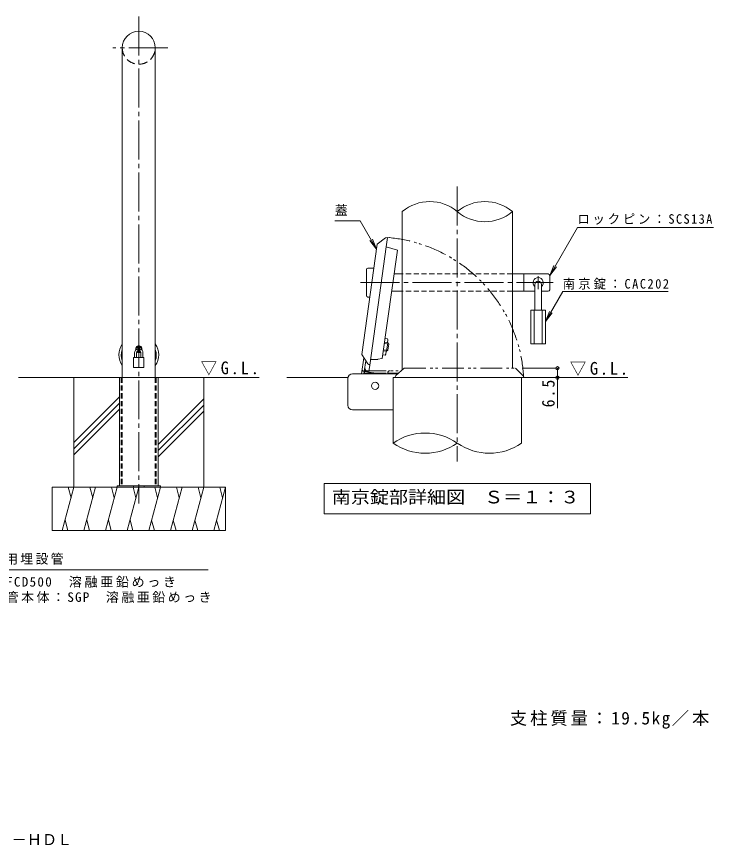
# Model space of a CAD drawing. Units: millimetres, scale not verified, with parts at other scales. Extents: x -1874 to 1872, y -1370 to 811.
# Drawn here: x 261 to 1872, y -1370 to 546 of the extents above; entities that cross this region are included whole.
import ezdxf
from ezdxf.enums import TextEntityAlignment as Align

# ---------------------------------------------------------------- set-up
doc = ezdxf.new("R2010")
doc.units = ezdxf.units.MM
doc.header["$LTSCALE"] = 10
doc.header["$PDMODE"] = 32
doc.header["$PDSIZE"] = 8
for name, pattern in [('CHAIN1', [8, 5, -1, 1, -1]), ('CHAIN2', [12, 9, -1, 1, -1]), ('DASHED1', [1.8, 1.2, -0.6]), ('DASHED2', [3, 2, -1]), ('DOUBLE_CHAIN1', [8.8, 5, -1, 0.6, -0.6, 0.6, -1])]:
    doc.linetypes.add(name, pattern=pattern)
for name, color, linetype, lineweight in [('B-0_通り芯', 4, 'Continuous', 9), ('B-1_躯体', 3, 'Continuous', 9), ('B-2_仕上', 3, 'Continuous', 9), ('B-4_文字', 7, 'Continuous', 9), ('B-5_建具', 7, 'Continuous', 9), ('B-6_間仕切', 7, 'Continuous', 9), ('B-9_記号', 7, 'Continuous', 9), ('B-A_インテリア', 2, 'Continuous', 9), ('B-B_衛生陶器', 2, 'Continuous', 9), ('B-E_見え係り', 6, 'Continuous', 5), ('C-0_通り芯', 4, 'Continuous', 9), ('C-1_躯体', 7, 'Continuous', 9), ('C-2_仕上', 3, 'Continuous', 9), ('C-3_寸法', 3, 'DASHED1', 9), ('C-5_建具', 7, 'Continuous', 9), ('C-6_間仕切', 2, 'Continuous', 9), ('C-E_見え係り', 6, 'Continuous', 5)]:
    doc.layers.add(name, color=color, linetype=linetype, lineweight=lineweight)
doc.layers.add('F-F_F-Fﾚｲﾔ', color=2, linetype='Continuous')
doc.styles.add('ＭＳ ゴシック', font='')
doc.styles.get('ＭＳ ゴシック').set_extended_font_data('MS Gothic')

msp = doc.modelspace()

# ---------------------------------------------------------------- linework, layer by layer
at = {"layer": 'B-0_通り芯', "color": 7, "linetype": 'CHAIN2'}
for p, q in [((1279.78, 153.98), (1279.78, -481.34)), ((1056.28, -68.12), (1501.63, -68.12))]:
    msp.add_line(p, q, dxfattribs=at)
at = {"layer": 'B-0_通り芯'}
for p, q in [((1058.92, -234.19), (1094.73, 20.55)), ((1113.69, 35.22), (1094.73, 20.55)), ((1077.37, -258.62), (1115.72, 14.23)), ((1141.66, 7.22), (1106.46, -243.22)), ((1115.72, 14.23), (1141.66, 7.22)), ((1072.81, -255.69), (1058.92, -234.19)), ((1096, -245.81), (1079.21, -245.55)), ((1096.18, -244.57), (1096, -245.81)), ((1096.18, -244.57), (1106.46, -243.22)), ((1077.37, -258.62), (1072.81, -255.69)), ((1428.28, -287.45), (1131.28, -287.45)), ((1131.28, -438.77), (1131.28, -287.45)), ((1135.47, -287.45), (1411, -287.45)), ((1428.28, -287.45), (1428.28, -438.77))]:
    msp.add_line(p, q, dxfattribs=at)
at = {"layer": 'B-0_通り芯', "linetype": 'DOUBLE_CHAIN1'}
for p, q in [((1137.73, -282.53), (1157.09, -265.79)), ((1157.09, -265.79), (1414.33, -265.79)), ((1431.5, -282.53), (1414.33, -265.79)), ((1135.47, -287.45), (1137.73, -282.53))]:
    msp.add_line(p, q, dxfattribs=at)
at = {"layer": 'B-0_通り芯'}
msp.add_lwpolyline([(1113.69, 35.22), (1118.8, 36.18), (1115.72, 14.23)], dxfattribs=at)
at = {"layer": 'B-0_通り芯', "linetype": 'DOUBLE_CHAIN1'}
msp.add_lwpolyline([(1431.5, -282.53), (1433.17, -287.45), (1411, -287.45)], dxfattribs=at)
msp.add_arc((1089.83, -306.45), 343.86, 3.1675, 85.1675, dxfattribs=at)
at = {"layer": 'B-0_通り芯'}
for centre, start, end in [((1205.53, -544.82), 55.00314, 124.99686), ((1205.53, -332.72), 235.00314, 304.99686), ((1354.03, -332.72), 235.00314, 304.99686)]:
    msp.add_arc(centre, 129.46, start, end, dxfattribs=at)
at = {"layer": 'B-1_躯体'}
for p, q in [((1037.67, -278.79), (1142.06, -278.79)), ((1026.67, -351.12), (1026.67, -289.79)), ((1037.61, -362.12), (1131.28, -362.12))]:
    msp.add_line(p, q, dxfattribs=at)
for centre, start, end in [((1037.67, -289.79), 90, 180), ((1037.67, -351.12), 180, 270)]:
    msp.add_arc(centre, 11, start, end, dxfattribs=at)
at = {"layer": 'B-2_仕上'}
for p, q in [((1152.61, 95.87), (1152.61, -269.66)), ((1406.94, 95.87), (1406.94, -265.79))]:
    msp.add_line(p, q, dxfattribs=at)
for centre, start, end in [((1216.19, 20.9), 49.69653, 130.30347), ((1343.36, 20.9), 49.69653, 130.30347), ((1343.36, 170.83), 229.69653, 310.30347)]:
    msp.add_arc(centre, 98.3, start, end, dxfattribs=at)
at = {"layer": 'B-4_文字'}
for p, q in [((1514.05, -265.79), (1429.27, -265.79)), ((1511.05, -265.79), (1511.05, -287.45)), ((1514.05, -287.45), (1451.11, -287.45)), ((1511.05, -287.45), (1511.05, -358.35))]:
    msp.add_line(p, q, dxfattribs=at)
for p in [(1511.05, -265.79), (1511.05, -287.45)]:
    msp.add_point(p, dxfattribs=at)
at = {"layer": 'B-5_建具'}
for p, q in [((1055.34, 75), (996.54, 75)), ((1055.34, 75), (1093.17, 9.47)), ((1493.35, -51.45), (1557.13, 59.01)), ((1557.13, 59.01), (1871.5, 59.01)), ((1077.95, 29.31), (1093.17, 9.47)), ((1083.6, 32.57), (1093.17, 9.47)), ((1493.35, -51.45), (1502.92, -28.36)), ((1493.35, -51.45), (1508.57, -31.62)), ((1483.35, -157.94), (1492.92, -134.84)), ((1483.35, -157.94), (1498.57, -138.11)), ((971.78, -531.7), (1587.78, -531.7)), ((971.78, -531.7), (971.78, -601.7)), ((1587.78, -531.7), (1587.78, -601.7)), ((971.78, -601.7), (1587.78, -601.7))]:
    msp.add_line(p, q, dxfattribs=at)
msp.add_lwpolyline([(1483.35, -157.94), (1523.52, -88.45), (1767.12, -88.45)], dxfattribs=at)
at = {"layer": 'B-6_間仕切'}
for p, q in [((1070.02, -98.12), (1070.02, -38.12)), ((1073.35, -34.79), (1086.89, -34.79)), ((1152.61, -48.12), (1133.83, -48.12)), ((1490.02, -48.12), (1406.94, -48.12)), ((1433.35, -48.12), (1433.35, -88.12)), ((1493.35, -51.45), (1493.35, -84.79)), ((1152.61, -88.12), (1128.2, -88.12)), ((1459.19, -88.12), (1406.94, -88.12)), ((1490.02, -88.12), (1474.19, -88.12)), ((1077.52, -101.45), (1073.35, -101.45))]:
    msp.add_line(p, q, dxfattribs=at)
at = {"layer": 'B-6_間仕切', "linetype": 'DASHED1'}
for p, q in [((1406.94, -48.12), (1152.61, -48.12)), ((1406.94, -88.12), (1152.61, -88.12))]:
    msp.add_line(p, q, dxfattribs=at)
at = {"layer": 'B-6_間仕切', "linetype": 'CHAIN1'}
msp.add_line((1466.69, -53.06), (1466.69, -83.27), dxfattribs=at)
at = {"layer": 'B-6_間仕切', "color": 2}
for p, q in [((1058.38, -278.79), (1063.62, -241.47)), ((1064.54, -273.28), (1068.05, -248.32))]:
    msp.add_line(p, q, dxfattribs=at)
at = {"layer": 'B-6_間仕切', "color": 2, "linetype": 'DASHED1'}
for p, q in [((1063.76, -278.79), (1064.54, -273.28)), ((1096.55, -277.83), (1064.2, -273.28)), ((1119.11, -278.79), (1119.11, -276.45))]:
    msp.add_line(p, q, dxfattribs=at)
at = {"layer": 'B-6_間仕切', "color": 2, "linetype": 'DOUBLE_CHAIN1'}
for p, q in [((1065.45, -271.45), (1150.54, -271.45)), ((1065.45, -278.79), (1065.45, -271.45)), ((1065.45, -276.79), (1119.17, -276.79)), ((1119.17, -276.79), (1144.37, -276.79))]:
    msp.add_line(p, q, dxfattribs=at)
at = {"layer": 'B-6_間仕切'}
for centre, radius, start, end in [((1073.35, -38.12), 3.33, 90, 180), ((1466.69, -68.12), 11.67, 310.00473, 229.99223), ((1490.02, -51.45), 3.33, 0, 90), ((1490.02, -84.79), 3.33, 270, 0), ((1073.35, -98.12), 3.33, 180, 270)]:
    msp.add_arc(centre, radius, start, end, dxfattribs=at)
at = {"layer": 'B-6_間仕切', "color": 2}
msp.add_arc((1064.9, -268.33), 5, 172, 262, dxfattribs=at)
at = {"layer": 'B-6_間仕切', "color": 2, "linetype": 'DASHED1'}
msp.add_arc((1094.23, -294.33), 16.67, 68.88372, 82, dxfattribs=at)
at = {"layer": 'B-6_間仕切', "color": 2, "linetype": 'DOUBLE_CHAIN1'}
for centre, radius, end in [((1124.11, -276.45), 5, 180), ((1129.83, -287.45), 10.67, 125.65749)]:
    msp.add_arc(centre, radius, 90, end, dxfattribs=at)
at = {"layer": 'B-9_記号'}
for p, q in [((1074.54, -278.79), (1077.37, -258.62)), ((1103.74, -278.79), (1075.1, -274.76))]:
    msp.add_line(p, q, dxfattribs=at)
msp.add_arc((1076.59, -264.2), 10.67, 172, 262, dxfattribs=at)
at = {"layer": 'B-A_インテリア'}
for p, q in [((1459.19, -72.29), (1459.19, -131.45)), ((1474.19, -72.29), (1474.19, -131.45)), ((1450.02, -131.45), (1483.35, -131.45)), ((1457.52, -131.45), (1457.52, -209.79)), ((1475.85, -131.45), (1475.85, -209.79)), ((1483.35, -131.45), (1483.35, -209.79))]:
    msp.add_line(p, q, dxfattribs=at)
msp.add_lwpolyline([(1450.02, -131.45), (1450.02, -209.79), (1483.35, -209.79)], dxfattribs=at)
msp.add_arc((1466.69, -72.29), 7.5, 0, 180, dxfattribs=at)
at = {"layer": 'B-B_衛生陶器'}
for p, q in [((1111.34, -208.49), (1121.25, -209.89)), ((1111.71, -205.85), (1118.98, -206.87)), ((1112.99, -196.78), (1118.16, -197.5)), ((1116.19, -226.68), (1118.98, -206.87)), ((1119.24, -200.18), (1118.16, -197.5)), ((1119.24, -200.18), (1118.32, -206.78)), ((1118.98, -206.87), (1121.25, -209.89)), ((1119.21, -224.41), (1121.25, -209.89)), ((1108.93, -225.66), (1116.19, -226.68)), ((1109.3, -223.02), (1119.21, -224.41)), ((1115.53, -226.59), (1114.61, -233.19)), ((1116.19, -226.68), (1119.21, -224.41)), ((1107.66, -234.74), (1112.83, -235.46)), ((1114.61, -233.19), (1112.83, -235.46))]:
    msp.add_line(p, q, dxfattribs=at)
at = {"layer": 'B-E_見え係り'}
for p, q in [((885.94, -287.45), (1026.92, -287.45)), ((1428.28, -287.45), (1673.61, -287.45))]:
    msp.add_line(p, q, dxfattribs=at)
at = {"layer": 'B-E_見え係り', "color": 4, "lineweight": 9}
msp.add_circle((1089.83, -306.45), 8.33, dxfattribs=at)
at = {"layer": 'C-0_通り芯', "color": 7, "linetype": 'CHAIN2'}
for p, q in [((543.79, 546.27), (543.79, -578.09)), ((611.13, 474.4), (483.61, 474.4))]:
    msp.add_line(p, q, dxfattribs=at)
at = {"layer": 'C-0_通り芯'}
for p, q in [((536.79, -220.81), (536.79, -222.72)), ((550.79, -220.81), (550.79, -222.72)), ((588.34, -287.45), (499.24, -287.45)), ((499.24, -537.45), (499.24, -287.45)), ((588.34, -537.45), (588.34, -287.45))]:
    msp.add_line(p, q, dxfattribs=at)
at = {"layer": 'C-0_通り芯', "linetype": 'DASHED1'}
for p, q in [((503.44, -287.45), (503.44, -537.45)), ((584.14, -287.45), (584.14, -537.45))]:
    msp.add_line(p, q, dxfattribs=at)
at = {"layer": 'C-0_通り芯'}
for centre, radius, start, end in [((541.99, -234.58), 44.26, 145.23146, 214.76854), ((545.58, -234.58), 44.26, 325.23213, 34.76787), ((541.99, -235.91), 38.66, 160.1295, 199.8705), ((543.79, -220.81), 7, 359.99939, 180.00061), ((543.79, -222.72), 7, 179.99939, 187.6925), ((543.79, -222.72), 7, 229.58139, 310.41597), ((543.79, -222.72), 7, 352.30522, 0.00061), ((545.58, -235.91), 38.66, 340.1308, 19.8692)]:
    msp.add_arc(centre, radius, start, end, dxfattribs=at)
at = {"layer": 'C-1_躯体'}
for p, q in [((593.79, -537.45), (493.79, -537.45)), ((493.79, -537.45), (493.79, -540.65)), ((531.29, -537.45), (531.29, -540.65)), ((556.29, -537.45), (556.29, -540.65)), ((593.79, -537.45), (593.79, -540.65))]:
    msp.add_line(p, q, dxfattribs=at)
at = {"layer": 'C-2_仕上'}
for p, q in [((505.64, 474.4), (505.64, -287.45)), ((581.94, 474.4), (581.94, -287.45))]:
    msp.add_line(p, q, dxfattribs=at)
msp.add_arc((543.79, 474.4), 38.15, 0, 180, dxfattribs=at)
at = {"layer": 'C-2_仕上', "linetype": 'DASHED2'}
msp.add_arc((543.79, 474.4), 38.15, 180.14683, 0, dxfattribs=at)
at = {"layer": 'C-3_寸法'}
for p, q in [((505.64, -287.45), (505.64, -537.45)), ((581.94, -287.45), (581.94, -537.45))]:
    msp.add_line(p, q, dxfattribs=at)
at = {"layer": 'C-5_建具'}
for p, q in [((541.29, -226.42), (541.29, -216.88)), ((546.29, -226.42), (546.29, -216.88)), ((703.83, -731.35), (161.1, -731.35))]:
    msp.add_line(p, q, dxfattribs=at)
for centre, radius, start, end in [((543.79, -221.65), 6, 349.8367, 190.1633), ((543.79, -221.65), 6, 234.7027, 305.2973), ((542.29, -216.88), 1, 107.45982, 180), ((542.29, -226.42), 1, 180, 252.54018), ((545.29, -216.88), 1, 0, 72.54018), ((545.29, -226.42), 1, 287.45982, 0)]:
    msp.add_arc(centre, radius, start, end, dxfattribs=at)
at = {"layer": 'C-6_間仕切'}
for p, q in [((531.79, -240.65), (555.79, -240.65)), ((534.29, -230.15), (534.29, -240.65)), ((538.79, -230.15), (538.79, -240.65)), ((548.79, -230.15), (548.79, -240.65)), ((553.29, -230.15), (553.29, -240.65)), ((555.79, -240.65), (555.79, -264.15))]:
    msp.add_line(p, q, dxfattribs=at)
msp.add_lwpolyline([(531.79, -240.65), (531.79, -264.15), (555.79, -264.15)], dxfattribs=at)
for radius, start, end in [(9.5, 105.25735, 180), (5, 119.99915, 180), (9.5, 0, 74.74271), (5, 0, 60.00085)]:
    msp.add_arc((543.79, -230.15), radius, start, end, dxfattribs=at)
at = {"layer": 'C-E_見え係り'}
for p, q in [((265.64, -287.45), (505.64, -287.45)), ((393.79, -540.65), (393.79, -287.45)), ((581.94, -287.45), (821.94, -287.45)), ((693.79, -540.65), (693.79, -287.45)), ((499.24, -332.19), (393.79, -437.64)), ((693.79, -336.53), (588.34, -441.98)), ((499.24, -346.34), (393.79, -451.79)), ((499.24, -360.48), (393.79, -465.93)), ((693.79, -350.67), (588.34, -456.12)), ((693.79, -364.81), (588.34, -470.26)), ((343.79, -540.65), (743.79, -540.65)), ((343.79, -640.65), (343.79, -540.65)), ((393.79, -540.65), (366.99, -640.65)), ((380.74, -540.65), (387.26, -565)), ((443.79, -540.65), (416.99, -640.65)), ((430.74, -540.65), (437.26, -565)), ((493.79, -540.65), (466.99, -640.65)), ((480.74, -540.65), (487.26, -565)), ((543.79, -540.65), (516.99, -640.65)), ((530.74, -540.65), (537.26, -565)), ((593.79, -540.65), (566.99, -640.65)), ((580.74, -540.65), (587.26, -565)), ((643.79, -540.65), (616.99, -640.65)), ((630.74, -540.65), (637.26, -565)), ((693.79, -540.65), (666.99, -640.65)), ((680.74, -540.65), (687.26, -565)), ((743.79, -540.65), (716.99, -640.65)), ((730.74, -540.65), (737.26, -565)), ((743.79, -640.65), (743.79, -540.65)), ((380.04, -640.65), (373.52, -616.3)), ((430.04, -640.65), (423.52, -616.3)), ((480.04, -640.65), (473.52, -616.3)), ((530.04, -640.65), (523.52, -616.3)), ((580.04, -640.65), (573.52, -616.3)), ((630.04, -640.65), (623.52, -616.3)), ((680.04, -640.65), (673.52, -616.3)), ((730.04, -640.65), (723.52, -616.3)), ((343.79, -640.65), (743.79, -640.65))]:
    msp.add_line(p, q, dxfattribs=at)

# ---------------------------------------------------------------- texts
at = {"layer": 'B-4_文字', "color": 2, "insert": (1539.61, -283.32), "char_height": 29.33, "attachment_point": 7, "style": 'ＭＳ ゴシック'}
msp.add_mtext('\\T1.22;\\W0.95;▽G.L.', dxfattribs=at)
at = {"layer": 'B-4_文字', "color": 2, "insert": (1505.05, -355.96), "char_height": 29.33, "attachment_point": 7, "rotation": 90, "style": 'ＭＳ ゴシック'}
msp.add_mtext('\\T1.27;\\W0.9;6.5', dxfattribs=at)
at = {"layer": 'B-5_建具', "style": 'ＭＳ ゴシック'}
msp.add_text('蓋', height=21.99, dxfattribs=at).set_placement((996.54, 81.66), align=Align.BOTTOM_LEFT)
at = {"layer": 'B-5_建具', "color": 2, "style": 'ＭＳ ゴシック', "width": 1.1}
msp.add_text('南京錠部詳細図\u3000Ｓ＝１：３', height=29.33, dxfattribs=at).set_placement((989.78, -586.7), align=Align.BOTTOM_LEFT)
at = {"layer": 'B-5_建具', "char_height": 21.99, "attachment_point": 7, "style": 'ＭＳ ゴシック'}
for s, insert in [('\\T1.23;\\W0.95;ロックピン：SCS13A', (1557.13, 65.67)), ('\\T1.25;\\W0.95;南京錠：CAC202', (1523.52, -84.32))]:
    msp.add_mtext(s, dxfattribs=dict(at, insert=insert))
at = {"layer": 'C-5_建具', "color": 2, "char_height": 29.33, "attachment_point": 7, "style": 'ＭＳ ゴシック'}
for s, insert in [('\\T1.22;\\W0.95;▽G.L.', (686.74, -282.23)), ('\\T1.17;支柱質量：19.5kg／本', (1401.14, -1098.11))]:
    msp.add_mtext(s, dxfattribs=dict(at, insert=insert))
at = {"layer": 'C-5_建具', "char_height": 21.99, "attachment_point": 7, "style": 'ＭＳ ゴシック'}
for s, insert in [('\\T1.17;脱着用埋設管', (164.66, -719.49)), ('\\T1.21;蓋：FCD500\u3000溶融亜鉛めっき', (164.66, -772.44)), ('\\T1.19;埋設管本体：SGP\u3000溶融亜鉛めっき', (164.66, -807.77))]:
    msp.add_mtext(s, dxfattribs=dict(at, insert=insert))
at = {"layer": 'F-F_F-Fﾚｲﾔ', "style": 'ＭＳ ゴシック'}
msp.add_text('車止め\u3000ステンレス製\u3000アーチ型\u3000脱着式\u3000鋳鉄製蓋\u3000鍵付\u3000ＹＡ７Ｈ１５－ＨＤＬ', height=25.66, dxfattribs=at).set_placement((-940, -1374.79), align=Align.BOTTOM_LEFT)

doc.saveas('drawing.dxf')
